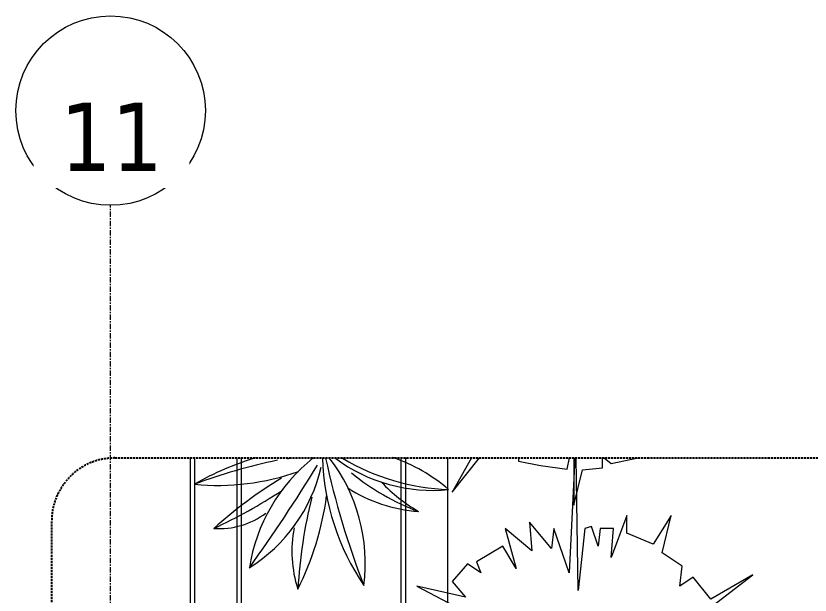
# Model space of a CAD drawing. Header units: millimetres. Extents: x 46404 to 154333, y -1327 to 55734.
# Drawn here: x 67430 to 69316, y 54358 to 55734 of the extents above; entities that cross this region are included whole.
import ezdxf

# ---------------------------------------------------------------- set-up
doc = ezdxf.new("R2010")
doc.units = ezdxf.units.MM
for name, pattern in [('Dash - Tight', [4.5, 3, -1.5]), ('Grid Line', [22.225, 12.7, -3.175, 3.175, -3.175]), ('Hidden', [7.14375, 4.7625, -2.38125])]:
    doc.linetypes.add(name, pattern=pattern)
for name, color, linetype, lineweight in [('A-DETL-GENF-2', 92, 'Dash - Tight', 18), ('A-DETL-GENF-3', 92, 'Hidden', 25), ('A-WALL', 113, 'Continuous', 18), ('G-IMPT-2', 8, 'Continuous', 18), ('L-PLNT-1', 253, 'Continuous', 18), ('S-GRID-1', 1, 'Grid Line', 9), ('S-GRID-IDEN', 1, 'Continuous', 9)]:
    doc.layers.add(name, color=color, linetype=linetype, lineweight=lineweight)
doc.styles.add('Tahoma_B', font='tahomabd.ttf', dxfattribs={"height": 162.5})

# ---------------------------------------------------------------- blocks, each defined once
blk = doc.blocks.new('CAY DUA VAN PHAT - CAY DUA VAN PHAT_dwg-V18-TKCS_RAMP NKT 2 - MẶT BẰNG')
at = {"layer": 'G-IMPT-2'}
for centre, radius, start, end in [((1505.2, 811.2), 822.3, 139.4024, 160.7924), ((-165.6, 1381.8), 1047, 329.0246, 358.058), ((110.7, 1269.5), 773.9, 323.4237, 5.697), ((-62.1, 1592.2), 1116.8, 320.6802, 339.5986), ((272.8, 1621.1), 825.6, 313.9588, 329.5669), ((288.4, 1248.6), 697.7, 326.9057, 356.2457), ((1231.1, 130.1), 820.5, 82.645, 127.6605), ((695.3, 1884.1), 1137.9, 271.7929, 304.2767), ((-95.4, 4605.1), 3931.2, 282.1348, 291.3553), ((719.3, -637.8), 1417.7, 63.4093, 82.2197), ((-3578, -6349.7), 8300, 54.40802, 58.45357), ((594.7, -15.7), 778.2, 32.2613, 76.6297), ((1382.2, 1223.8), 834.2, 218.5742, 261.0676), ((1508, 3142.6), 2517.3, 256.4051, 266.4905), ((696.9, 637.3), 34.9, 6.1317, 9.9278), ((-274.9, 250.4), 1135.9, 354.3681, 19.6563), ((1173.7, 1190.3), 588.6, 259.1512, 287.8197), ((699.2, 581.8), 33.5, 356.8512, 14.6142), ((3456.5, 1105.5), 2774.7, 191.9083, 200.385), ((2568.5, 1594.9), 2029.5, 210.8992, 222.2343), ((-1244.6, -845.1), 2548.6, 24.9673, 33.2653), ((691.4, 254.8), 375.2, 356.3118, 36.6378), ((2056.7, 827.6), 1384.6, 196.5858, 209.8274)]:
    blk.add_arc(centre, radius, start, end, dxfattribs=at)
blk = doc.blocks.new('CAY DUA VAN PHAT - CAY DUA VAN PHAT-V19-TKCS_RAMP NKT 2 - MẶT BẰNG')
at = {"xscale": 0.5, "yscale": 0.5, "zscale": 0.5}
blk.add_blockref('CAY DUA VAN PHAT - CAY DUA VAN PHAT_dwg-V18-TKCS_RAMP NKT 2 - MẶT BẰNG', (-151.8, -370.5), dxfattribs=at)
blk = doc.blocks.new('CAY MAI VAN PHUC - CAY DUC SOC_dwg-2256080-TKCS_RAMP NKT 2 - MẶT BẰNG')
at = {"layer": 'G-IMPT-2', "flags": 128}
for points in [[(-307.6, -447.9), (-366.2, -550.4), (-284.1, -447.9)], [(-166.7, -447.9), (-166.7, -457.4), (-100.2, -470.7), (-19.9, -481.4), (-12.7, -447.9)], [(-0.5, -447.9), (-0.5, -590.3), (26.2, -484), (86, -477.3), (86, -447.9)], [(91.1, -447.9), (112.6, -464), (193.3, -447.9)]]:
    blk.add_lwpolyline(points, dxfattribs=at)
blk = doc.blocks.new('CAY MAI VAN PHUC - CAY BONG TRANG-2256081-TKCS_RAMP NKT 2 - MẶT BẰNG')
at = {"xscale": 0.7894736842105263, "yscale": 0.7894736842105263, "zscale": 0.7894736842105263}
blk.add_blockref('CAY MAI VAN PHUC - CAY DUC SOC_dwg-2256080-TKCS_RAMP NKT 2 - MẶT BẰNG', (0, 0), dxfattribs=at)
blk = doc.blocks.new('CAY MAI VAN PHUC - CAY DUC SOC_dwg-V20-TKCS_RAMP NKT 2 - MẶT BẰNG')
at = {"layer": 'G-IMPT-2', "flags": 128}
for points in [[(2.5, 692.1), (-13.8, 346.6), (-60.3, 479.5), (-67, 419.7), (-133.5, 499.4), (-126.8, 413), (-206.6, 479.5), (-173.4, 359.9), (-213.3, 426.3), (-293.1, 379.8), (-279.8, 346.6), (-319.7, 373.2), (-366.2, 320), (-326.3, 273.5), (-472.6, 306.7), (-359.6, 246.9), (-426.1, 246.9), (-446, 207.1), (-419.4, 173.8), (-452.7, 167.2), (-466, 67.5), (-439.4, 67.5), (-472.6, 47.6), (-439.4, 14.4), (-878.3, -78.6), (-80.3, -38.8), (-472.6, -105.2), (-446, -204.9), (-419.4, -198.2), (-419.4, -238.1), (-352.9, -324.5), (-326.3, -297.9), (-339.6, -364.4), (-313, -377.6), (-206.6, -271.3), (-366.2, -550.4), (-259.8, -417.5), (-213.3, -444.1), (-166.7, -417.5), (-166.7, -457.4), (-100.2, -470.7), (-19.9, -481.4), (-0.5, -390.9), (-0.5, -590.3), (26.2, -484), (86, -477.3), (86, -444.1), (112.6, -464), (212.4, -444.1), (192.4, -404.2), (225.7, -417.5), (278.9, -384.3), (199.1, -191.6), (305.5, -371), (338.7, -337.8), (312.1, -291.3), (365.3, -324.5), (405.2, -264.7), (498.3, -311.2), (425.2, -244.8), (451.8, -204.9), (405.2, -171.7), (471.7, -191.6), (465.1, -171.7), (485, -98.6), (491.7, -25.5), (272.2, -25.5), (677.9, -18.8), (491.7, -5.6), (478.4, 54.2), (391.9, 54.2), (478.4, 74.2), (458.4, 173.8), (438.5, 240.3), (365.3, 207.1), (538.2, 340), (411.9, 266.9), (358.7, 333.3), (318.8, 306.7), (325.4, 366.5), (265.6, 406.4), (292.2, 519.4), (239, 433), (159.2, 466.2), (159.2, 519.4), (112.6, 393.1), (119.3, 479.5), (79.4, 479.5), (72.7, 426.3), (52.8, 486.1), (32.8, 479.5)], [(32.8, 479.5), (12.9, 293.4), (7.3, 692.1)]]:
    blk.add_lwpolyline(points, dxfattribs=at)
at = {"layer": 'G-IMPT-2'}
blk.add_circle((0, 0), 38.6, dxfattribs=at)
blk = doc.blocks.new('CAY MAI VAN PHUC - CAY BONG TRANG-V21-TKCS_RAMP NKT 2 - MẶT BẰNG')
at = {"xscale": 0.7894736842105263, "yscale": 0.7894736842105263, "zscale": 0.7894736842105263}
blk.add_blockref('CAY MAI VAN PHUC - CAY DUC SOC_dwg-V20-TKCS_RAMP NKT 2 - MẶT BẰNG', (0, 0), dxfattribs=at)
blk = doc.blocks.new('BORDER VIEW - BORDER VIEW-2373945-TKCS_RAMP NKT 2 - MẶT BẰNG')
at = {"layer": 'A-DETL-GENF-3'}
for p, q in [((150, 4606.4), (13627.8, 4606.4)), ((0, 150), (0, 4456.4))]:
    blk.add_line(p, q, dxfattribs=at)
blk.add_arc((150, 4456.4), 150, 90, 180, dxfattribs=at)
blk = doc.blocks.new('Grid - M_Grid Head - Circle-353313-TKCS_RAMP NKT 2 - MẶT BẰNG')
at = {"layer": 'S-GRID-IDEN'}
blk.add_circle((0, 0), 4.5, dxfattribs=at)

msp = doc.modelspace()

# ---------------------------------------------------------------- linework, layer by layer
at = {"layer": 'A-WALL'}
for p, q in [((67845, 50547.9), (67845, 54683.3)), ((67855, 50557.9), (67855, 54683.3)), ((67955, 54683.3), (67955, 50657.9)), ((67965, 54683.3), (67965, 50667.9)), ((68345.1, 53311.9), (68345.1, 54683.3)), ((68355.1, 54683.3), (68355.1, 53311.9)), ((68455.1, 54683.3), (68455.1, 53411.9))]:
    msp.add_line(p, q, dxfattribs=at)
at = {"layer": 'S-GRID-1'}
msp.add_line((67655, 54033.6), (67655, 55283.6), dxfattribs=at)

# ---------------------------------------------------------------- block references
at = {"layer": 'A-DETL-GENF-2'}
msp.add_blockref('BORDER VIEW - BORDER VIEW-2373945-TKCS_RAMP NKT 2 - MẶT BẰNG', (67515, 50076.9), dxfattribs=at)
at = {"layer": 'L-PLNT-1', "rotation": 269.9999999999997}
msp.add_blockref('CAY DUA VAN PHAT - CAY DUA VAN PHAT-V19-TKCS_RAMP NKT 2 - MẶT BẰNG', (68155, 54896.9), dxfattribs=at)
at = {"layer": 'L-PLNT-1'}
for name, p in [('CAY MAI VAN PHUC - CAY BONG TRANG-V21-TKCS_RAMP NKT 2 - MẶT BẰNG', (68755, 54136.9)), ('CAY MAI VAN PHUC - CAY BONG TRANG-2256081-TKCS_RAMP NKT 2 - MẶT BẰNG', (68755, 55036.9))]:
    msp.add_blockref(name, p, dxfattribs=at)
at = {"layer": 'S-GRID-IDEN', "xscale": 49.99999999999998, "yscale": 49.99999999999998, "zscale": 49.99999999999998}
msp.add_blockref('Grid - M_Grid Head - Circle-353313-TKCS_RAMP NKT 2 - MẶT BẰNG', (67655, 55508.6), dxfattribs=at)

# ---------------------------------------------------------------- next in the draw order: texts
at = {"layer": 'S-GRID-IDEN', "insert": (67657.1, 55446.2), "char_height": 162.5, "width": 288, "attachment_point": 5, "line_spacing_factor": 0.996129, "style": 'Tahoma_B', "bg_fill": 3, "box_fill_scale": 1.25, "bg_fill_color": 256, "bg_fill_true_color": 13158600, "bg_fill_transparency": 0}
msp.add_mtext('\\pt634.99962,1269.99925,1905.0005,2540.00013,3174.99975,3809.99937,4445.00062,5080.00025,5714.99987,6349.9995,6985.00075,7620.00037,8255,8889.99962,9524.99925,10160.0005,10795.00013,11429.99975,12064.99938,12700.00063,13335.00025,13969.99988,14604.9995,15240.00075,15875.00038,16510,17144.99963,17779.99925,18415.0005,19050.00013,19684.99975,20319.99938;11', dxfattribs=at)

doc.saveas('drawing.dxf')
